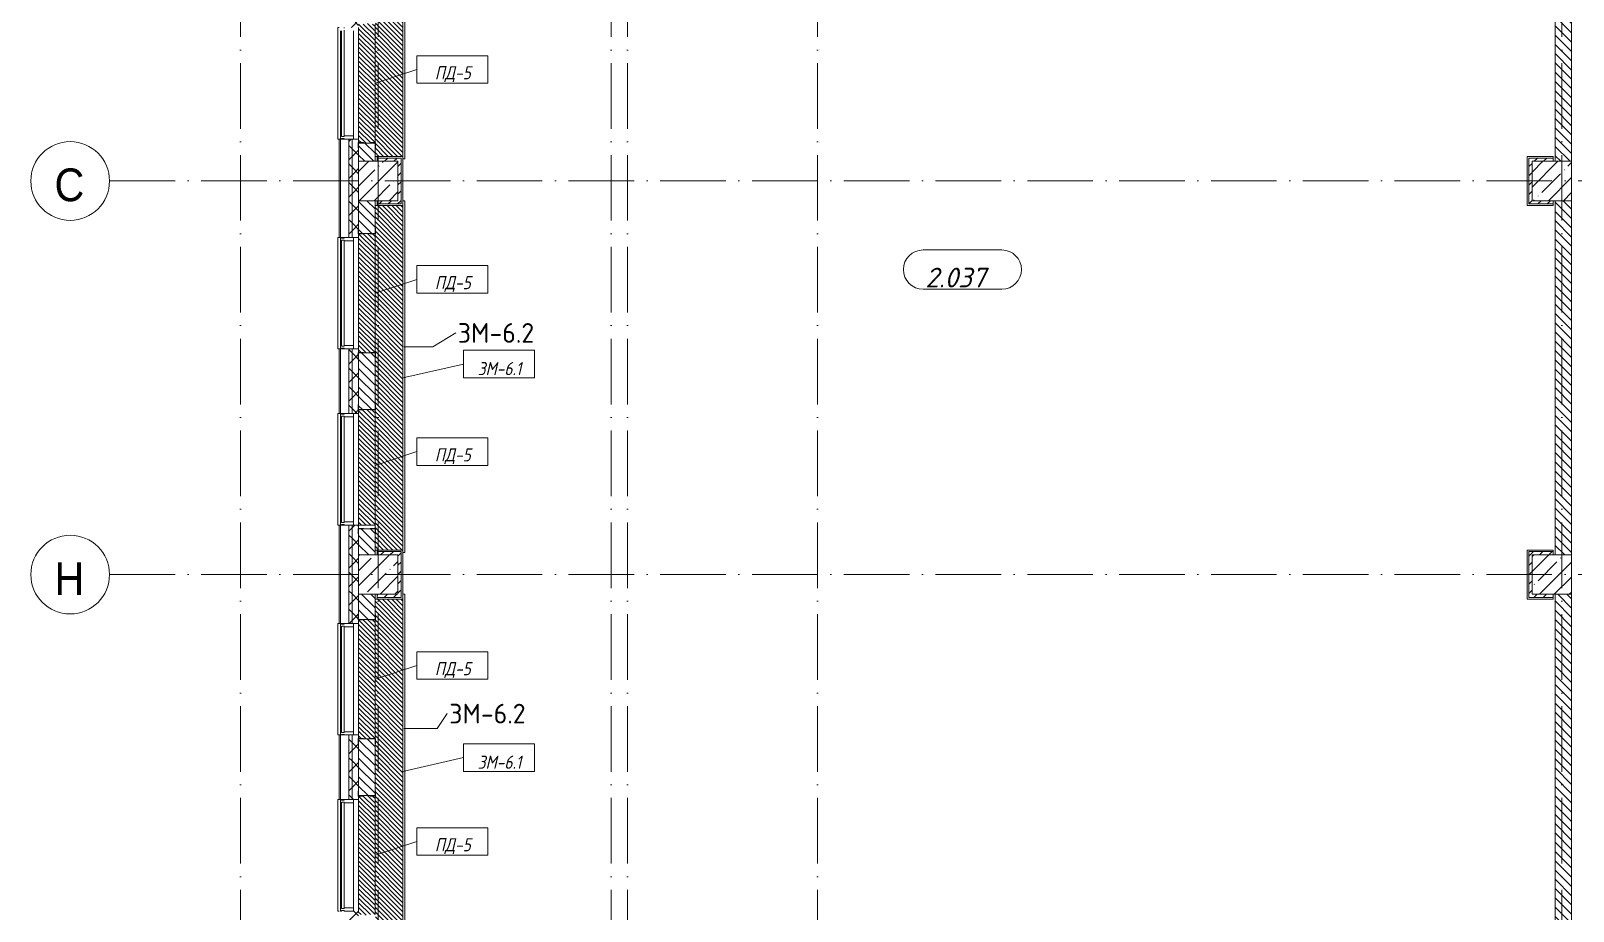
# Model space of a CAD drawing. Header units: millimetres. Extents: x -6467 to 106027, y -7090 to 195095.
# Drawn here: x 65750 to 89275, y 19551 to 32970 of the extents above; entities that cross this region are included whole.
import ezdxf

# ---------------------------------------------------------------- set-up
doc = ezdxf.new("R2010")
doc.units = ezdxf.units.MM
doc.linetypes.add('50_200_ШТРИХ_1Т_ш5_п1_п1_', pattern=[1400, 1000, -200, 0, -200])
for name, color, linetype, lineweight, true_color in [('A-AREA-IDEN-1', 7, 'Continuous', 9, 0xaaaaaa), ('A-FLOR-PATT-2', 7, 'Continuous', 5, 0x11d7be), ('A-FLOR-PATT-5', 7, 'Continuous', 5, 0xfb8c13), ('A-GENM-1', 7, 'Continuous', 9, 0xaaaaaa), ('A-GENM-2', 7, 'Continuous', 20, 0xaaaaaa), ('Оси-1', 7, 'Continuous', 20, 0xaaaaaa), ('Оси-2', 7, 'Continuous', 9, 0xaaaaaa), ('Оси-3', 7, '50_200_ШТРИХ_1Т_ш5_п1_п1_', 9, 0xaaaaaa)]:
    doc.layers.add(name, color=color, linetype=linetype, lineweight=lineweight, true_color=true_color)
for name, color, linetype, lineweight in [('A-FLOR', 7, 'Continuous', 9), ('A-FLOR-IDEN', 7, 'Continuous', 9), ('A-GLAZ', 7, 'Continuous', 5), ('A-GLAZ-CWMG', 7, 'Continuous', 9), ('A-GLAZ-CWMG-1', 7, 'Continuous', 20), ('A-WALL', 7, 'Continuous', 5), ('A-WALL-FNSH-1', 7, 'Continuous', 5), ('A-WALL-IDEN', 7, 'Continuous', 9), ('I-WALL', 7, 'Continuous', 5), ('S-COLS', 7, 'Continuous', 9), ('S-COLS-1', 7, 'Continuous', 5)]:
    doc.layers.add(name, color=color, linetype=linetype, lineweight=lineweight)
doc.styles.add('Arial', font='arial.ttf', dxfattribs={"width": 0.9, "height": 500})
doc.styles.add('GOST Common', font='', dxfattribs={"height": 300})
doc.styles.add('GOST Common_I', font='', dxfattribs={"width": 0.9, "height": 200})
doc.styles.add('ISOCPEUR_I', font='isocpeui.ttf', dxfattribs={"height": 300})
doc.styles.get('GOST Common').set_extended_font_data('GOST Common')
doc.styles.get('GOST Common_I').set_extended_font_data('GOST Common', italic=True)
pattern_1 = [(135, (0, 0), (-70.71068, -70.71068), [])]
pattern_2 = [(45, (0, 0), (-141.42136, 141.42136), []), (135, (0, 0), (-141.42136, -141.42136), [])]
pattern_3 = [(45, (0, 0), (-70.71068, 70.71068), [])]

# ---------------------------------------------------------------- blocks, each defined once
blk = doc.blocks.new('BSC_Колонна _Прямоугольная - 600х600-V29-АИ_План этажа Радиаторы_2')
at = {"layer": 'S-COLS-1'}
h = blk.add_hatch(dxfattribs=at)
h.set_pattern_fill('FP_57', color=256, style=0, pattern_type=2)
h.set_pattern_definition([(45, (-71050, -30681.04), (-228.0985, 228.0985), []), (45, (-70821.9, -30681.04), (-228.0985, 228.0985), [403.225, -80.645, 6.706, -73.939])])
h.paths.add_polyline_path([(-121, -300), (300, -300), (300, 300), (-300, 300), (-300, -300)])
for p, q in [((300, 300), (-300, 300)), ((-300, 300), (-300, -300)), ((300, -300), (300, 300)), ((-300, -300), (300, -300))]:
    blk.add_line(p, q, dxfattribs=at)
blk = doc.blocks.new('BSC_Колонна _Прямоугольная - 600х600-V30-АИ_План этажа Радиаторы_2')
at = {"layer": 'S-COLS-1'}
h = blk.add_hatch(dxfattribs=at)
h.set_pattern_fill('FP_58', color=256, style=0, pattern_type=2)
h.set_pattern_definition([(45, (-71050, -24681.04), (-228.0985, 228.0985), []), (45, (-70821.9, -24681.04), (-228.0985, 228.0985), [403.225, -80.645, 6.706, -73.939])])
h.paths.add_polyline_path([(-300, -300), (300, -300), (300, 300), (-300, 300)])
for p, q in [((300, 300), (-300, 300)), ((-300, 300), (-300, -300)), ((300, -300), (300, 300)), ((-300, -300), (300, -300))]:
    blk.add_line(p, q, dxfattribs=at)
blk = doc.blocks.new('BSC_Колонна _Прямоугольная - 600х600-V33-АИ_План этажа Радиаторы_2')
at = {"layer": 'S-COLS-1'}
h = blk.add_hatch(dxfattribs=at)
h.set_pattern_fill('FP_61', color=256, style=0, pattern_type=2)
h.set_pattern_definition([(45, (-88950, -30681.04), (-228.0985, 228.0985), []), (45, (-88721.9, -30681.04), (-228.0985, 228.0985), [403.225, -80.645, 6.706, -73.939])])
h.paths.add_polyline_path([(-300, -300), (300, -300), (300, 300), (-300, 300), (-300, -20)])
for p, q in [((300, 300), (-300, 300)), ((-300, 300), (-300, -300)), ((300, -300), (300, 300)), ((-300, -300), (300, -300))]:
    blk.add_line(p, q, dxfattribs=at)
blk = doc.blocks.new('BSC_Колонна _Прямоугольная - 600х600-V34-АИ_План этажа Радиаторы_2')
at = {"layer": 'S-COLS-1'}
h = blk.add_hatch(dxfattribs=at)
h.set_pattern_fill('FP_62', color=256, style=0, pattern_type=2)
h.set_pattern_definition([(45, (-88950, -24681.04), (-228.0985, 228.0985), []), (45, (-88721.9, -24681.04), (-228.0985, 228.0985), [403.225, -80.645, 6.706, -73.939])])
h.paths.add_polyline_path([(-300, -300), (300, -300), (300, 300), (-300, 300)])
for p, q in [((300, 300), (-300, 300)), ((-300, 300), (-300, -300)), ((300, -300), (300, 300)), ((-300, -300), (300, -300))]:
    blk.add_line(p, q, dxfattribs=at)
blk = doc.blocks.new('Прямоугольный импост - Импост структурный с накладкой - 180мм-22437089-АИ_План этажа Радиаторы_2')
at = {"layer": 'A-GLAZ-CWMG'}
for p, q in [((47650, 55111), (46050, 55111)), ((47650, 54931), (46050, 54931)), ((47650, 54914), (46050, 54914))]:
    blk.add_line(p, q, dxfattribs=at)
blk = doc.blocks.new('Прямоугольный импост - Импост структурный с накладкой - 180мм-22485517-АИ_План этажа Радиаторы_2')
at = {"layer": 'A-GLAZ-CWMG-1'}
for p, q in [((-50, 0), (-50, 17)), ((-50, 17), (0, 17)), ((-40, 0), (-50, 0)), ((-40, -40), (-40, 0)), ((0, 0), (-10, 0)), ((-10, 0), (-10, -40)), ((0, 17), (0, 0)), ((-50, -180), (-50, -40)), ((-50, -40), (-40, -40)), ((0, -180), (-50, -180)), ((-10, -40), (0, -40)), ((0, -40), (0, -180))]:
    blk.add_line(p, q, dxfattribs=at)
blk = doc.blocks.new('Прямоугольный импост - Импост структурный с накладкой - 180мм-22485511-АИ_План этажа Радиаторы_2')
at = {"layer": 'A-GLAZ-CWMG-1'}
for p, q in [((-50, 0), (-50, 17)), ((-50, 17), (0, 17)), ((-40, 0), (-50, 0)), ((-40, -40), (-40, 0)), ((0, 0), (-10, 0)), ((-10, 0), (-10, -40)), ((0, 17), (0, 0)), ((-50, -180), (-50, -40)), ((-50, -40), (-40, -40)), ((0, -180), (-50, -180)), ((-10, -40), (0, -40)), ((0, -40), (0, -180))]:
    blk.add_line(p, q, dxfattribs=at)
blk = doc.blocks.new('Прямоугольный импост - Импост структурный с накладкой - 180мм-22485518-АИ_План этажа Радиаторы_2')
at = {"layer": 'A-GLAZ-CWMG-1'}
for p, q in [((0, 17), (-50, 17)), ((-50, 17), (-50, 0)), ((-50, 0), (-40, 0)), ((-40, 0), (-40, -40)), ((-10, -40), (-10, 0)), ((-10, 0), (0, 0)), ((0, 0), (0, 17)), ((-40, -40), (-50, -40)), ((-50, -40), (-50, -180)), ((-50, -180), (0, -180)), ((0, -40), (-10, -40)), ((0, -180), (0, -40))]:
    blk.add_line(p, q, dxfattribs=at)
blk = doc.blocks.new('Прямоугольный импост - Импост структурный с накладкой - 180мм-22485522-АИ_План этажа Радиаторы_2')
at = {"layer": 'A-GLAZ-CWMG-1'}
for p, q in [((0, 17), (-50, 17)), ((-50, 17), (-50, 0)), ((-50, 0), (-40, 0)), ((-40, 0), (-40, -40)), ((-10, -40), (-10, 0)), ((-10, 0), (0, 0)), ((0, 0), (0, 17)), ((-40, -40), (-50, -40)), ((-50, -40), (-50, -180)), ((-50, -180), (0, -180)), ((0, -40), (-10, -40)), ((0, -180), (0, -40))]:
    blk.add_line(p, q, dxfattribs=at)
blk = doc.blocks.new('Фахверк _газобетон торцы_476 - Фахверк _газобетон торцы_-25579567-АИ_План этажа Радиаторы_2')
at = {"layer": 'A-GENM-2'}
for p, q in [((89406, 11135), (89325, 11135)), ((89325, 11135), (89325, 11129)), ((89325, 11129), (89400, 11129)), ((89400, 11129), (89400, 11054)), ((89406, 11054), (89406, 11135)), ((89400, 10879), (89325, 10879)), ((89325, 10879), (89325, 10873)), ((89325, 10873), (89406, 10873)), ((89400, 11054), (89406, 11054)), ((89400, 10954), (89400, 10879)), ((89406, 10954), (89400, 10954)), ((89406, 10873), (89406, 10954))]:
    blk.add_line(p, q, dxfattribs=at)
blk = doc.blocks.new('Фахверк _газобетон торцы_477 - Фахверк _газобетон торцы_-25579593-АИ_План этажа Радиаторы_2')
at = {"layer": 'A-GENM-2'}
for p, q in [((89406, 11135), (89325, 11135)), ((89325, 11135), (89325, 11129)), ((89325, 11129), (89400, 11129)), ((89400, 11129), (89400, 11054)), ((89406, 11054), (89406, 11135)), ((89400, 10879), (89325, 10879)), ((89325, 10879), (89325, 10873)), ((89325, 10873), (89406, 10873)), ((89400, 11054), (89406, 11054)), ((89400, 10954), (89400, 10879)), ((89406, 10954), (89400, 10954)), ((89406, 10873), (89406, 10954))]:
    blk.add_line(p, q, dxfattribs=at)
blk = doc.blocks.new('Фахверк _газобетон торцы_478 - Фахверк _газобетон торцы_-25579613-АИ_План этажа Радиаторы_2')
at = {"layer": 'A-GENM-2'}
for p, q in [((89406, 11135), (89325, 11135)), ((89325, 11135), (89325, 11129)), ((89325, 11129), (89400, 11129)), ((89400, 11129), (89400, 11054)), ((89406, 11054), (89406, 11135)), ((89400, 10879), (89325, 10879)), ((89325, 10879), (89325, 10873)), ((89325, 10873), (89406, 10873)), ((89400, 11054), (89406, 11054)), ((89400, 10954), (89400, 10879)), ((89406, 10954), (89400, 10954)), ((89406, 10873), (89406, 10954))]:
    blk.add_line(p, q, dxfattribs=at)
blk = doc.blocks.new('Фахверк _газобетон торцы_479 - Фахверк _газобетон торцы_-25579639-АИ_План этажа Радиаторы_2')
at = {"layer": 'A-GENM-2'}
for p, q in [((89406, 11135), (89325, 11135)), ((89325, 11135), (89325, 11129)), ((89325, 11129), (89400, 11129)), ((89400, 11129), (89400, 11054)), ((89406, 11054), (89406, 11135)), ((89400, 10879), (89325, 10879)), ((89325, 10879), (89325, 10873)), ((89325, 10873), (89406, 10873)), ((89400, 11054), (89406, 11054)), ((89400, 10954), (89400, 10879)), ((89406, 10954), (89400, 10954)), ((89406, 10873), (89406, 10954))]:
    blk.add_line(p, q, dxfattribs=at)
blk = doc.blocks.new('Фахверк _газобетон торцы_480 - Фахверк _газобетон торцы_-25579659-АИ_План этажа Радиаторы_2')
at = {"layer": 'A-GENM-2'}
for p, q in [((89406, 11135), (89325, 11135)), ((89325, 11135), (89325, 11129)), ((89325, 11129), (89400, 11129)), ((89400, 11129), (89400, 11054)), ((89406, 11054), (89406, 11135)), ((89400, 10879), (89325, 10879)), ((89325, 10879), (89325, 10873)), ((89325, 10873), (89406, 10873)), ((89400, 11054), (89406, 11054)), ((89400, 10954), (89400, 10879)), ((89406, 10954), (89400, 10954)), ((89406, 10873), (89406, 10954))]:
    blk.add_line(p, q, dxfattribs=at)
blk = doc.blocks.new('Фахверк _газобетон торцы_481 - Фахверк _газобетон торцы_-25579685-АИ_План этажа Радиаторы_2')
at = {"layer": 'A-GENM-2'}
for p, q in [((89406, 11135), (89325, 11135)), ((89325, 11135), (89325, 11129)), ((89325, 11129), (89400, 11129)), ((89400, 11129), (89400, 11054)), ((89406, 11054), (89406, 11135)), ((89400, 10879), (89325, 10879)), ((89325, 10879), (89325, 10873)), ((89325, 10873), (89406, 10873)), ((89400, 11054), (89406, 11054)), ((89400, 10954), (89400, 10879)), ((89406, 10954), (89400, 10954)), ((89406, 10873), (89406, 10954))]:
    blk.add_line(p, q, dxfattribs=at)
blk = doc.blocks.new('Фахверк _газобетон торцы_482 - Фахверк _газобетон торцы_-25579705-АИ_План этажа Радиаторы_2')
at = {"layer": 'A-GENM-2'}
for p, q in [((89406, 11135), (89325, 11135)), ((89325, 11135), (89325, 11129)), ((89325, 11129), (89400, 11129)), ((89400, 11129), (89400, 11054)), ((89406, 11054), (89406, 11135)), ((89400, 10879), (89325, 10879)), ((89325, 10879), (89325, 10873)), ((89325, 10873), (89406, 10873)), ((89400, 11054), (89406, 11054)), ((89400, 10954), (89400, 10879)), ((89406, 10954), (89400, 10954)), ((89406, 10873), (89406, 10954))]:
    blk.add_line(p, q, dxfattribs=at)
blk = doc.blocks.new('Фахверк _газобетон торцы_483 - Фахверк _газобетон торцы_-25579731-АИ_План этажа Радиаторы_2')
at = {"layer": 'A-GENM-2'}
for p, q in [((89406, 11135), (89325, 11135)), ((89325, 11135), (89325, 11129)), ((89325, 11129), (89400, 11129)), ((89400, 11129), (89400, 11054)), ((89406, 11054), (89406, 11135)), ((89400, 10879), (89325, 10879)), ((89325, 10879), (89325, 10873)), ((89325, 10873), (89406, 10873)), ((89400, 11054), (89406, 11054)), ((89400, 10954), (89400, 10879)), ((89406, 10954), (89400, 10954)), ((89406, 10873), (89406, 10954))]:
    blk.add_line(p, q, dxfattribs=at)
blk = doc.blocks.new('Отлив_СКБ - Отлив витража-V404-АИ_План этажа Радиаторы_2')
at = {"layer": 'A-GLAZ'}
for p, q in [((0, 75), (0, 100)), ((1700, 100), (0, 100)), ((0, 2), (10, 2)), ((40, 2), (1660, 2)), ((1690, 2), (1700, 2)), ((1700, 100), (1700, 75)), ((1650, 0), (50, 0))]:
    blk.add_line(p, q, dxfattribs=at)
blk = doc.blocks.new('Ось сетки - Круг_Ø6_00__ISO-2_5_0_9K_-17386508-АИ_План этажа Радиаторы_2')
at = {"layer": 'Оси-1'}
blk.add_circle((0, 0), 3, dxfattribs=at)
blk = doc.blocks.new('AAR_СКБ_Марка_помещения_1_5 ммп - Номер-27962133-АИ_План этажа Радиаторы_2')
at = {"layer": 'A-AREA-IDEN-1'}
for p, q in [((-2.99, 3), (3.01, 3)), ((-2.99, 0), (3.01, 0))]:
    blk.add_line(p, q, dxfattribs=at)
for centre, start, end in [((-2.99, 1.5), 90, 270), ((3.01, 1.5), 270, 90)]:
    blk.add_arc(centre, 1.5, start, end, dxfattribs=at)
blk = doc.blocks.new('AAR_СКБ_Марка_Перекрытия_1 мм - Марка пола-27961726-АИ_План этажа Радиаторы_2')
at = {"layer": 'A-FLOR-IDEN'}
for p, q in [((2.72, 2.1), (-2.69, 2.1)), ((-2.69, 2.1), (-2.69, 0)), ((2.72, 0), (2.72, 2.1)), ((-2.69, 0), (2.72, 0))]:
    blk.add_line(p, q, dxfattribs=at)

msp = doc.modelspace()

# ---------------------------------------------------------------- hatches: boundary and pattern name
at = {"layer": 'A-FLOR-PATT-2'}
h = msp.add_hatch(dxfattribs=at)
h.set_pattern_fill('FP_310', color=256, style=0, pattern_type=2)
h.set_pattern_definition([(315, (71050, 33681.04), (35.3553, 35.3553), [])])
h.paths.add_polyline_path([(71000, 31056), (71425, 31056), (71425, 36306), (71000, 36306), (71000, 35840), (71006, 35840), (71006, 35759), (71000, 35759), (71000, 33950), (71006, 33950), (71006, 33869), (71000, 33869), (71000, 33155), (71006, 33155), (71006, 33074), (71000, 33074), (71000, 31266), (71006, 31266), (71006, 31185), (71000, 31185)])
h = msp.add_hatch(dxfattribs=at)
h.set_pattern_fill('FP_309', color=256, style=0, pattern_type=2)
h.set_pattern_definition([(315, (71050, 27681.04), (35.3553, 35.3553), [])])
h.paths.add_polyline_path([(71400, 25056), (71425, 25056), (71425, 30306), (71000, 30306), (71000, 29957), (71006, 29957), (71006, 29876), (71000, 29876), (71000, 28067), (71006, 28067), (71006, 27986), (71000, 27986), (71000, 27272), (71006, 27272), (71006, 27191), (71000, 27191), (71000, 25383), (71006, 25383), (71006, 25302), (71000, 25302), (71000, 25056), (71030, 25056)])
h = msp.add_hatch(dxfattribs=at)
h.set_pattern_fill('FP_308', color=256, style=0, pattern_type=2)
h.set_pattern_definition([(315, (71050, 21681.04), (35.3553, 35.3553), [])])
h.paths.add_polyline_path([(71425, 19056), (71425, 24306), (71000, 24306), (71000, 24072), (71006, 24072), (71006, 23991), (71000, 23991), (71000, 22182), (71006, 22182), (71006, 22101), (71000, 22101), (71000, 21387), (71006, 21387), (71006, 21306), (71000, 21306), (71000, 19498), (71006, 19498), (71006, 19417), (71000, 19417), (71000, 19056), (71400, 19056)])
at = {"layer": 'A-FLOR-PATT-5'}
h = msp.add_hatch(dxfattribs=at)
h.set_pattern_fill('FP_370', color=256, style=0, pattern_type=2)
h.set_pattern_definition([(315, (70875, 32169.886), (35.3553, 35.3553), [])])
h.paths.add_polyline_path([(70925, 31260), (70925, 31266), (71000, 31266), (71000, 33074), (70925, 33074), (70925, 33080), (70825, 33080), (70825, 33074), (70750, 33074), (70750, 31266), (70825, 31266), (70825, 31260)])
h = msp.add_hatch(dxfattribs=at)
h.set_pattern_fill('FP_369', color=256, style=0, pattern_type=2)
h.set_pattern_definition([(315, (70875, 28971.386), (35.3553, 35.3553), [])])
h.paths.add_polyline_path([(70925, 28061), (70925, 28067), (71000, 28067), (71000, 29876), (70925, 29876), (70925, 29882), (70825, 29882), (70825, 29876), (70750, 29876), (70750, 28067), (70825, 28067), (70825, 28061)])
h = msp.add_hatch(dxfattribs=at)
h.set_pattern_fill('FP_368', color=256, style=0, pattern_type=2)
h.set_pattern_definition([(315, (70875, 26346.386), (35.3553, 35.3553), [])])
h.paths.add_polyline_path([(71000, 25436), (71000, 27191), (70925, 27191), (70925, 27197), (70825, 27197), (70825, 27191), (70750, 27191), (70750, 25436), (70929, 25436)])
h = msp.add_hatch(dxfattribs=at)
h.set_pattern_fill('FP_364', color=256, style=0, pattern_type=2)
h.set_pattern_definition([(315, (70875, 23086.386), (35.3553, 35.3553), [])])
h.paths.add_polyline_path([(70825, 22176), (70925, 22176), (70925, 22182), (71000, 22182), (71000, 23991), (70925, 23991), (70925, 23997), (70825, 23997), (70825, 23991), (70750, 23991), (70750, 22182), (70825, 22182)])
h = msp.add_hatch(dxfattribs=at)
h.set_pattern_fill('FP_365', color=256, style=0, pattern_type=2)
h.set_pattern_definition([(315, (70875, 20402.073), (35.3553, 35.3553), [])])
h.paths.add_polyline_path([(70825, 19492), (70925, 19492), (70925, 19498), (71000, 19498), (71000, 21306), (70925, 21306), (70925, 21312), (70825, 21312), (70825, 21306), (70750, 21306), (70750, 19498), (70825, 19498)])
at = {"layer": 'A-WALL'}
h = msp.add_hatch(dxfattribs=at)
h.set_pattern_fill('FP_125', color=256, style=0, pattern_type=2)
h.set_pattern_definition(pattern_2)
h.paths.add_polyline_path([(70650, 12231), (70650, 13666), (70600, 13666), (70600, 12231)])
h.paths.add_polyline_path([(70600, 15366), (70650, 15366), (70650, 16351), (70600, 16351), (70600, 15878)])
h.paths.add_polyline_path([(70650, 18051), (70650, 19551), (70600, 19551), (70600, 18051)])
h.paths.add_polyline_path([(70650, 21251), (70650, 22236), (70600, 22236), (70600, 21251)])
h.paths.add_polyline_path([(70650, 23936), (70650, 25436), (70600, 25436), (70600, 23936)])
h.paths.add_polyline_path([(70600, 27136), (70650, 27136), (70650, 28121), (70600, 28121), (70600, 27845)])
h.paths.add_polyline_path([(70650, 29821), (70650, 31320), (70600, 31320), (70600, 29821)])
h.paths.add_polyline_path([(70600, 33020), (70650, 33020), (70650, 34004), (70600, 34004), (70600, 33477)])
h.paths.add_polyline_path([(70650, 35704), (70650, 37205), (70600, 37205), (70600, 35704)])
h.paths.add_polyline_path([(70600, 38905), (70650, 38905), (70650, 39888), (70600, 39888), (70600, 39108)])
h.paths.add_polyline_path([(70650, 41588), (70650, 43081), (70600, 43081), (70600, 41588)])
h = msp.add_hatch(dxfattribs=at)
h.set_pattern_fill('FP_125', color=256, style=0, pattern_type=2)
h.set_pattern_definition(pattern_2)
h.paths.add_polyline_path([(70750, 12331), (70750, 13666), (70650, 13666), (70650, 12331)])
h.paths.add_polyline_path([(70750, 15366), (70750, 16351), (70650, 16351), (70650, 15366)])
h.paths.add_polyline_path([(70750, 18051), (70750, 19551), (70650, 19551), (70650, 18051)])
h.paths.add_polyline_path([(70750, 21251), (70750, 22236), (70650, 22236), (70650, 21251)])
h.paths.add_polyline_path([(70650, 23936), (70750, 23936), (70750, 25436), (70650, 25436), (70650, 24381)])
h.paths.add_polyline_path([(70650, 27136), (70750, 27136), (70750, 28121), (70650, 28121), (70650, 27845)])
h.paths.add_polyline_path([(70650, 29821), (70750, 29821), (70750, 31320), (70650, 31320), (70650, 30381)])
h.paths.add_polyline_path([(70750, 33020), (70750, 34004), (70650, 34004), (70650, 33020)])
h.paths.add_polyline_path([(70750, 35704), (70750, 37205), (70650, 37205), (70650, 35704)])
h.paths.add_polyline_path([(70650, 38905), (70750, 38905), (70750, 39888), (70650, 39888), (70650, 39108)])
h.paths.add_polyline_path([(70650, 41588), (70750, 41588), (70750, 43031), (70650, 43031), (70650, 41924)])
at = {"layer": 'I-WALL'}
h = msp.add_hatch(dxfattribs=at)
h.set_pattern_fill('FP_2', color=256, style=0, pattern_type=2)
h.set_pattern_definition(pattern_1)
h.paths.add_polyline_path([(89000, 12321), (89250, 12321), (89250, 12331), (89000, 12331)])
h.paths.add_polyline_path([(89244, 12831), (89250, 12831), (89250, 18381), (89000, 18381), (89000, 12831), (89200, 12831)])
h.paths.add_polyline_path([(89200, 18981), (89250, 18981), (89250, 24381), (89000, 24381), (89000, 18981), (89170, 18981)])
h.paths.add_polyline_path([(89097, 24981), (89250, 24981), (89250, 30381), (89000, 30381), (89000, 24981)])
h.paths.add_polyline_path([(89200, 30981), (89250, 30981), (89250, 36381), (89000, 36381), (89000, 30981), (89025, 30981)])
h.paths.add_polyline_path([(89100, 36981), (89250, 36981), (89250, 42431), (89000, 42431), (89000, 36981), (89099, 36981)])
h = msp.add_hatch(dxfattribs=at)
h.set_pattern_fill('FP_2', color=256, style=0, pattern_type=2)
h.set_pattern_definition(pattern_1)
h.paths.add_polyline_path([(71000, 29882), (71000, 30381), (70750, 30381), (70750, 29882), (70929, 29882)])
h.paths.add_polyline_path([(70750, 30981), (71000, 30981), (71000, 31260), (70750, 31260)])
h = msp.add_hatch(dxfattribs=at)
h.set_pattern_fill('FP_4', color=256, style=0, pattern_type=2)
h.set_pattern_definition(pattern_3)
h.paths.add_polyline_path([(71350, 30981), (71400, 30981), (71400, 31031), (71030, 31031), (71030, 30981)])
h = msp.add_hatch(dxfattribs=at)
h.set_pattern_fill('FP_4', color=256, style=0, pattern_type=2)
h.set_pattern_definition(pattern_3)
h.paths.add_polyline_path([(71400, 30381), (71400, 30981), (71350, 30981), (71350, 30381)])
h = msp.add_hatch(dxfattribs=at)
h.set_pattern_fill('FP_4', color=256, style=0, pattern_type=2)
h.set_pattern_definition(pattern_3)
h.paths.add_polyline_path([(88970, 30981), (88970, 31031), (88600, 31031), (88600, 30981), (88650, 30981)])
h = msp.add_hatch(dxfattribs=at)
h.set_pattern_fill('FP_4', color=256, style=0, pattern_type=2)
h.set_pattern_definition(pattern_3)
h.paths.add_polyline_path([(88650, 30381), (88650, 30981), (88600, 30981), (88600, 30381)])
h = msp.add_hatch(dxfattribs=at)
h.set_pattern_fill('FP_4', color=256, style=0, pattern_type=2)
h.set_pattern_definition(pattern_3)
h.paths.add_polyline_path([(71350, 30331), (71400, 30331), (71400, 30381), (71030, 30381), (71030, 30331)])
h = msp.add_hatch(dxfattribs=at)
h.set_pattern_fill('FP_4', color=256, style=0, pattern_type=2)
h.set_pattern_definition(pattern_3)
h.paths.add_polyline_path([(88650, 30331), (88970, 30331), (88970, 30381), (88600, 30381), (88600, 30331)])
h = msp.add_hatch(dxfattribs=at)
h.set_pattern_fill('FP_2', color=256, style=0, pattern_type=2)
h.set_pattern_definition(pattern_1)
h.paths.add_polyline_path([(71000, 27197), (71000, 28061), (70750, 28061), (70750, 27197), (70929, 27197)])
h = msp.add_hatch(dxfattribs=at)
h.set_pattern_fill('FP_2', color=256, style=0, pattern_type=2)
h.set_pattern_definition(pattern_1)
h.paths.add_polyline_path([(70750, 23997), (71000, 23997), (71000, 24381), (70750, 24381)])
h.paths.add_polyline_path([(70929, 24981), (71000, 24981), (71000, 25377), (70750, 25377), (70750, 24981)])
h = msp.add_hatch(dxfattribs=at)
h.set_pattern_fill('FP_4', color=256, style=0, pattern_type=2)
h.set_pattern_definition(pattern_3)
h.paths.add_polyline_path([(71030, 24981), (71400, 24981), (71400, 25031), (71030, 25029)])
h = msp.add_hatch(dxfattribs=at)
h.set_pattern_fill('FP_4', color=256, style=0, pattern_type=2)
h.set_pattern_definition(pattern_3)
h.paths.add_polyline_path([(71400, 24381), (71400, 24981), (71350, 24981), (71350, 24381)])
h = msp.add_hatch(dxfattribs=at)
h.set_pattern_fill('FP_4', color=256, style=0, pattern_type=2)
h.set_pattern_definition(pattern_3)
h.paths.add_polyline_path([(88970, 24981), (88970, 25031), (88600, 25031), (88600, 24981), (88650, 24981)])
h = msp.add_hatch(dxfattribs=at)
h.set_pattern_fill('FP_4', color=256, style=0, pattern_type=2)
h.set_pattern_definition(pattern_3)
h.paths.add_polyline_path([(88650, 24381), (88650, 24981), (88600, 24981), (88600, 24381)])
h = msp.add_hatch(dxfattribs=at)
h.set_pattern_fill('FP_4', color=256, style=0, pattern_type=2)
h.set_pattern_definition(pattern_3)
h.paths.add_polyline_path([(71350, 24331), (71400, 24331), (71400, 24381), (71030, 24381), (71030, 24331)])
h = msp.add_hatch(dxfattribs=at)
h.set_pattern_fill('FP_4', color=256, style=0, pattern_type=2)
h.set_pattern_definition(pattern_3)
h.paths.add_polyline_path([(88650, 24331), (88970, 24331), (88970, 24381), (88600, 24381), (88600, 24331)])
h = msp.add_hatch(dxfattribs=at)
h.set_pattern_fill('FP_2', color=256, style=0, pattern_type=2)
h.set_pattern_definition(pattern_1)
h.paths.add_polyline_path([(71000, 21312), (71000, 22176), (70750, 22176), (70750, 21312), (70929, 21312)])

# ---------------------------------------------------------------- linework, layer by layer
at = {"layer": 'A-FLOR'}
for p, q in [((71425, 31056), (71425, 36306)), ((70750, 33020), (70750, 31320)), ((71000, 33074), (71000, 31266)), ((71000, 31056), (71030, 31056)), ((71030, 30306), (71000, 30306)), ((71425, 25056), (71425, 30306)), ((70750, 29821), (70750, 28121)), ((71000, 29876), (71000, 28067)), ((70750, 27136), (70750, 25436)), ((71000, 25383), (71000, 27191)), ((70750, 25436), (71000, 25436)), ((71000, 25056), (71030, 25056)), ((71030, 24306), (71000, 24306)), ((71425, 19056), (71425, 24306)), ((70750, 23936), (70750, 22236)), ((71000, 23991), (71000, 22182)), ((70750, 21251), (70750, 19551)), ((71000, 21306), (71000, 19498))]:
    msp.add_line(p, q, dxfattribs=at)
at = {"layer": 'A-FLOR-IDEN'}
for p, q in [((71000, 32170), (71638, 32380)), ((71000, 28971), (71638, 29181)), ((71425, 27681), (72350, 27891)), ((71000, 26346), (71638, 26556)), ((71000, 23086), (71638, 23296)), ((71425, 21681), (72350, 21891)), ((71000, 20402), (71638, 20612))]:
    msp.add_line(p, q, dxfattribs=at)
at = {"layer": 'A-WALL'}
for p, q in [((71455, 36381), (71455, 31019)), ((89000, 36381), (89000, 30981)), ((89250, 30981), (89250, 36381)), ((70750, 31320), (70455, 31320)), ((70455, 31320), (70455, 29821)), ((70475, 31320), (70475, 29821)), ((70600, 31320), (70600, 29821)), ((70650, 31320), (70650, 29821)), ((70750, 30981), (70750, 31320)), ((71000, 31260), (70750, 31260)), ((70750, 31260), (70750, 30981)), ((71000, 30981), (71000, 31260)), ((71030, 31031), (71400, 31031)), ((71400, 31031), (71400, 30331)), ((71425, 31019), (71455, 31019)), ((88600, 31031), (88970, 31031)), ((88600, 30331), (88600, 31031)), ((70750, 29821), (70750, 30381)), ((70750, 30381), (70750, 29882)), ((71000, 29882), (71000, 30381)), ((71455, 30381), (71425, 30381)), ((71455, 30381), (71455, 25019)), ((89000, 30381), (89000, 24981)), ((89250, 24981), (89250, 30381)), ((71400, 30331), (71030, 30331)), ((88970, 30331), (88600, 30331)), ((70750, 29882), (71000, 29882)), ((70455, 29821), (70750, 29821)), ((70750, 28121), (70455, 28121)), ((70455, 28121), (70455, 27136)), ((70475, 28121), (70475, 27136)), ((70600, 28121), (70600, 27136)), ((70650, 28121), (70650, 27136)), ((70750, 27136), (70750, 28121)), ((71000, 28061), (70750, 28061)), ((70750, 28061), (70750, 27197)), ((71000, 27197), (71000, 28061)), ((70455, 27136), (70750, 27136)), ((70750, 27197), (71000, 27197)), ((70750, 25436), (70455, 25436)), ((70455, 25436), (70455, 23936)), ((70475, 25436), (70475, 23936)), ((70600, 25436), (70600, 23936)), ((70650, 25436), (70650, 23936)), ((70750, 24981), (70750, 25436)), ((71000, 25377), (70750, 25377)), ((70750, 25377), (70750, 24981)), ((71000, 24981), (71000, 25377)), ((71030, 25031), (71400, 25031)), ((71400, 25031), (71400, 24331)), ((71425, 25019), (71455, 25019)), ((88600, 25031), (88970, 25031)), ((88600, 24331), (88600, 25031)), ((70750, 23936), (70750, 24381)), ((70750, 24381), (70750, 23997)), ((71000, 23997), (71000, 24381)), ((71400, 24331), (71030, 24331)), ((71455, 24381), (71425, 24381)), ((71455, 24381), (71455, 19116)), ((88970, 24331), (88600, 24331)), ((89000, 24381), (89000, 18981)), ((89250, 18981), (89250, 24381)), ((70750, 23997), (71000, 23997)), ((70455, 23936), (70750, 23936)), ((70750, 22236), (70455, 22236)), ((70455, 22236), (70455, 21251)), ((70475, 22236), (70475, 21251)), ((70600, 22236), (70600, 21251)), ((70650, 22236), (70650, 21251)), ((70750, 21251), (70750, 22236)), ((71000, 22176), (70750, 22176)), ((70750, 22176), (70750, 21312)), ((71000, 21312), (71000, 22176)), ((70455, 21251), (70750, 21251)), ((70750, 21312), (71000, 21312))]:
    msp.add_line(p, q, dxfattribs=at)
at = {"layer": 'A-WALL-FNSH-1'}
for p, q in [((71425, 31056), (71030, 31056)), ((71030, 31056), (71030, 30981)), ((71425, 30306), (71425, 31056)), ((88970, 31056), (88575, 31056)), ((88575, 31056), (88575, 30306)), ((88970, 30981), (88970, 31056)), ((71030, 30381), (71030, 30306)), ((88970, 30306), (88970, 30381)), ((71030, 30306), (71425, 30306)), ((88575, 30306), (88970, 30306)), ((71425, 25056), (71030, 25056)), ((71030, 25056), (71030, 24981)), ((71425, 24306), (71425, 25056)), ((88970, 25056), (88575, 25056)), ((88575, 25056), (88575, 24306)), ((88970, 24981), (88970, 25056)), ((71030, 24381), (71030, 24306)), ((71030, 24306), (71425, 24306)), ((88575, 24306), (88970, 24306)), ((88970, 24306), (88970, 24381))]:
    msp.add_line(p, q, dxfattribs=at)
at = {"layer": 'A-WALL-IDEN'}
for p, q in [((71881, 28152), (72230, 28368)), ((71440, 28152), (71881, 28152)), ((71946, 22336), (72099, 22565)), ((71440, 22336), (71946, 22336))]:
    msp.add_line(p, q, dxfattribs=at)
at = {"layer": 'Оси-3'}
for p, q in [((68950, 91281), (68950, -5890)), ((71050, 91281), (71050, -5890)), ((74600, 91281), (74600, 11331)), ((74850, 91281), (74850, 11331)), ((77750, 91281), (77750, 9331)), ((89100, 91281), (89100, -5890)), ((66950, 30681), (90319, 30681)), ((66950, 24681), (90319, 24681))]:
    msp.add_line(p, q, dxfattribs=at)

# ---------------------------------------------------------------- block references
at = {"layer": 'A-AREA-IDEN-1', "xscale": 199.9999999999999, "yscale": 199.9999999999999, "zscale": 199.9999999999999}
msp.add_blockref('AAR_СКБ_Марка_помещения_1_5 ммп - Номер-27962133-АИ_План этажа Радиаторы_2', (79957, 29030), dxfattribs=at)
at = {"layer": 'A-FLOR-IDEN', "xscale": 199.9999999999999, "yscale": 199.9999999999999, "zscale": 199.9999999999999}
for p in [(72176, 32170), (72176, 28971), (72888, 27681), (72176, 26346), (72176, 23086), (72888, 21681), (72176, 20402)]:
    msp.add_blockref('AAR_СКБ_Марка_Перекрытия_1 мм - Марка пола-27961726-АИ_План этажа Радиаторы_2', p, dxfattribs=at)
at = {"layer": 'A-GENM-1'}
for name, p, rotation in [('Фахверк _газобетон торцы_483 - Фахверк _газобетон торцы_-25579731-АИ_План этажа Радиаторы_2', (81879, -58140), 89.99999999999974), ('Фахверк _газобетон торцы_482 - Фахверк _газобетон торцы_-25579705-АИ_План этажа Радиаторы_2', (59871, 119282), 270.0000000000001), ('Фахверк _газобетон торцы_481 - Фахверк _газобетон торцы_-25579685-АИ_План этажа Радиаторы_2', (81879, -61339), 89.99999999999974), ('Фахверк _газобетон торцы_480 - Фахверк _газобетон торцы_-25579659-АИ_План этажа Радиаторы_2', (59871, 116597), 270.0000000000001), ('Фахверк _газобетон торцы_479 - Фахверк _газобетон торцы_-25579639-АИ_План этажа Радиаторы_2', (81879, -64023), 89.99999999999974), ('Фахверк _газобетон торцы_478 - Фахверк _газобетон торцы_-25579613-АИ_План этажа Радиаторы_2', (59871, 113397), 270.0000000000001), ('Фахверк _газобетон торцы_477 - Фахверк _газобетон торцы_-25579593-АИ_План этажа Радиаторы_2', (81879, -67224), 89.99999999999974), ('Фахверк _газобетон торцы_476 - Фахверк _газобетон торцы_-25579567-АИ_План этажа Радиаторы_2', (59871, 110712), 270.0000000000001)]:
    msp.add_blockref(name, p, dxfattribs=dict(at, rotation=rotation))
at = {"layer": 'A-GLAZ', "rotation": 89.99999999999962}
for p in [(70530, 31320), (70530, 28121), (70530, 25436), (70530, 22236), (70530, 19551)]:
    msp.add_blockref('Отлив_СКБ - Отлив витража-V404-АИ_План этажа Радиаторы_2', p, dxfattribs=at)
at = {"layer": 'A-GLAZ-CWMG'}
for name, p, rotation in [('Прямоугольный импост - Импост структурный с накладкой - 180мм-22437089-АИ_План этажа Радиаторы_2', (15559, 79020), 270.0000000000017), ('Прямоугольный импост - Импост структурный с накладкой - 180мм-22485522-АИ_План этажа Радиаторы_2', (70490, 29821), 90), ('Прямоугольный импост - Импост структурный с накладкой - 180мм-22437089-АИ_План этажа Радиаторы_2', (15559, 75821), 270.0000000000017), ('Прямоугольный импост - Импост структурный с накладкой - 180мм-22485518-АИ_План этажа Радиаторы_2', (70490, 27136), 90), ('Прямоугольный импост - Импост структурный с накладкой - 180мм-22437089-АИ_План этажа Радиаторы_2', (15559, 73136), 270.0000000000017), ('Прямоугольный импост - Импост структурный с накладкой - 180мм-22485522-АИ_План этажа Радиаторы_2', (70490, 23936), 90), ('Прямоугольный импост - Импост структурный с накладкой - 180мм-22437089-АИ_План этажа Радиаторы_2', (15559, 69936), 270.0000000000017), ('Прямоугольный импост - Импост структурный с накладкой - 180мм-22485518-АИ_План этажа Радиаторы_2', (70490, 21251), 90), ('Прямоугольный импост - Импост структурный с накладкой - 180мм-22437089-АИ_План этажа Радиаторы_2', (15559, 67251), 270.0000000000017)]:
    msp.add_blockref(name, p, dxfattribs=dict(at, rotation=rotation))
at = {"layer": 'A-GLAZ-CWMG', "extrusion": (0, 0, -1), "rotation": 270}
for name, p in [('Прямоугольный импост - Импост структурный с накладкой - 180мм-22485517-АИ_План этажа Радиаторы_2', (-70490, 31320)), ('Прямоугольный импост - Импост структурный с накладкой - 180мм-22485511-АИ_План этажа Радиаторы_2', (-70490, 28121)), ('Прямоугольный импост - Импост структурный с накладкой - 180мм-22485517-АИ_План этажа Радиаторы_2', (-70490, 25436)), ('Прямоугольный импост - Импост структурный с накладкой - 180мм-22485511-АИ_План этажа Радиаторы_2', (-70490, 22236)), ('Прямоугольный импост - Импост структурный с накладкой - 180мм-22485517-АИ_План этажа Радиаторы_2', (-70490, 19551))]:
    msp.add_blockref(name, p, dxfattribs=at)
at = {"layer": 'S-COLS'}
for name, p in [('BSC_Колонна _Прямоугольная - 600х600-V29-АИ_План этажа Радиаторы_2', (71050, 30681)), ('BSC_Колонна _Прямоугольная - 600х600-V33-АИ_План этажа Радиаторы_2', (88950, 30681)), ('BSC_Колонна _Прямоугольная - 600х600-V30-АИ_План этажа Радиаторы_2', (71050, 24681)), ('BSC_Колонна _Прямоугольная - 600х600-V34-АИ_План этажа Радиаторы_2', (88950, 24681))]:
    msp.add_blockref(name, p, dxfattribs=at)
at = {"layer": 'Оси-1', "xscale": 199.9999999999999, "yscale": 199.9999999999999, "zscale": 199.9999999999999, "rotation": 269.9999999999995}
for p in [(66350, 30681), (66350, 24681)]:
    msp.add_blockref('Ось сетки - Круг_Ø6_00__ISO-2_5_0_9K_-17386508-АИ_План этажа Радиаторы_2', p, dxfattribs=at)

# ---------------------------------------------------------------- texts
at = {"layer": 'A-AREA-IDEN-1', "insert": (79854, 29059), "char_height": 300, "width": 952, "attachment_point": 8, "line_spacing_factor": 1.139951, "style": 'ISOCPEUR_I'}
msp.add_mtext('\\pxqc,t8.46667,16.93333,25.4,33.86667,42.33333,50.8,59.26667,67.73333,76.2,84.66667,93.13333,101.6,110.06667,118.53333,127,135.46667,143.93333,152.4,160.86667,169.33333,177.8,186.26667,194.73333,203.2,211.66667,220.13333,228.6,237.06667,245.53333,254,262.46667,270.93333;{2.037}', dxfattribs=at)
at = {"layer": 'A-FLOR-IDEN', "char_height": 200, "attachment_point": 5, "line_spacing_factor": 1.022766, "style": 'GOST Common_I'}
for s, insert, width in [('\\pxqc,t0.9,1.8,2.7,3.6,4.5,5.4,6.3,7.2,8.1,9,9.9,10.8,11.7,12.6,13.5,14.4,15.3,16.2,17.1,18,18.9,19.8,20.7,21.6,22.5,23.4,24.3,25.2,26.1,27,27.9,28.8;{ПД-5}', (72187, 32310), 583.2), ('\\pxqc,t0.9,1.8,2.7,3.6,4.5,5.4,6.3,7.2,8.1,9,9.9,10.8,11.7,12.6,13.5,14.4,15.3,16.2,17.1,18,18.9,19.8,20.7,21.6,22.5,23.4,24.3,25.2,26.1,27,27.9,28.8;{ПД-5}', (72187, 29111), 583.2), ('\\pxqc,t0.9,1.8,2.7,3.6,4.5,5.4,6.3,7.2,8.1,9,9.9,10.8,11.7,12.6,13.5,14.4,15.3,16.2,17.1,18,18.9,19.8,20.7,21.6,22.5,23.4,24.3,25.2,26.1,27,27.9,28.8;{ЗМ-6.1}', (72899, 27821), 738), ('\\pxqc,t0.9,1.8,2.7,3.6,4.5,5.4,6.3,7.2,8.1,9,9.9,10.8,11.7,12.6,13.5,14.4,15.3,16.2,17.1,18,18.9,19.8,20.7,21.6,22.5,23.4,24.3,25.2,26.1,27,27.9,28.8;{ПД-5}', (72187, 26486), 583.2), ('\\pxqc,t0.9,1.8,2.7,3.6,4.5,5.4,6.3,7.2,8.1,9,9.9,10.8,11.7,12.6,13.5,14.4,15.3,16.2,17.1,18,18.9,19.8,20.7,21.6,22.5,23.4,24.3,25.2,26.1,27,27.9,28.8;{ПД-5}', (72187, 23226), 583.2), ('\\pxqc,t0.9,1.8,2.7,3.6,4.5,5.4,6.3,7.2,8.1,9,9.9,10.8,11.7,12.6,13.5,14.4,15.3,16.2,17.1,18,18.9,19.8,20.7,21.6,22.5,23.4,24.3,25.2,26.1,27,27.9,28.8;{ЗМ-6.1}', (72899, 21821), 738), ('\\pxqc,t0.9,1.8,2.7,3.6,4.5,5.4,6.3,7.2,8.1,9,9.9,10.8,11.7,12.6,13.5,14.4,15.3,16.2,17.1,18,18.9,19.8,20.7,21.6,22.5,23.4,24.3,25.2,26.1,27,27.9,28.8;{ПД-5}', (72187, 20542), 583.2)]:
    msp.add_mtext(s, dxfattribs=dict(at, insert=insert, width=width))
at = {"layer": 'A-WALL-IDEN', "char_height": 300, "width": 1244, "attachment_point": 2, "line_spacing_factor": 1.022766, "style": 'GOST Common'}
for insert in [(72845, 28515), (72714, 22712)]:
    msp.add_mtext('\\pxqc,t0.26667,0.53333,0.8,1.06667,1.33333,1.6,1.86667,2.13333,2.4,2.66667,2.93333,3.2,3.46667,3.73333,4,4.26667,4.53333,4.8,5.06667,5.33333,5.6,5.86667,6.13333,6.4,6.66667,6.93333,7.2,7.46667,7.73333,8,8.26667,8.53333;{ЗМ-6.2}', dxfattribs=dict(at, insert=insert))
at = {"layer": 'Оси-2', "char_height": 500, "width": 464.4, "attachment_point": 5, "line_spacing_factor": 0.936439, "style": 'Arial'}
for s, insert in [('\\pxqc,t4.572,9.144,13.716,18.288,22.86,27.432,32.004,36.576,41.148,45.72,50.292,54.864,59.436,64.008,68.58,73.152,77.724,82.296,86.868,91.44,96.012,100.584,105.156,109.728,114.3,118.872,123.444,128.016,132.588,137.16,141.732,146.304;{С}', (66338, 30619)), ('\\pxqc,t4.572,9.144,13.716,18.288,22.86,27.432,32.004,36.576,41.148,45.72,50.292,54.864,59.436,64.008,68.58,73.152,77.724,82.296,86.868,91.44,96.012,100.584,105.156,109.728,114.3,118.872,123.444,128.016,132.588,137.16,141.732,146.304;{Н}', (66338, 24619))]:
    msp.add_mtext(s, dxfattribs=dict(at, insert=insert))

doc.saveas('drawing.dxf')
